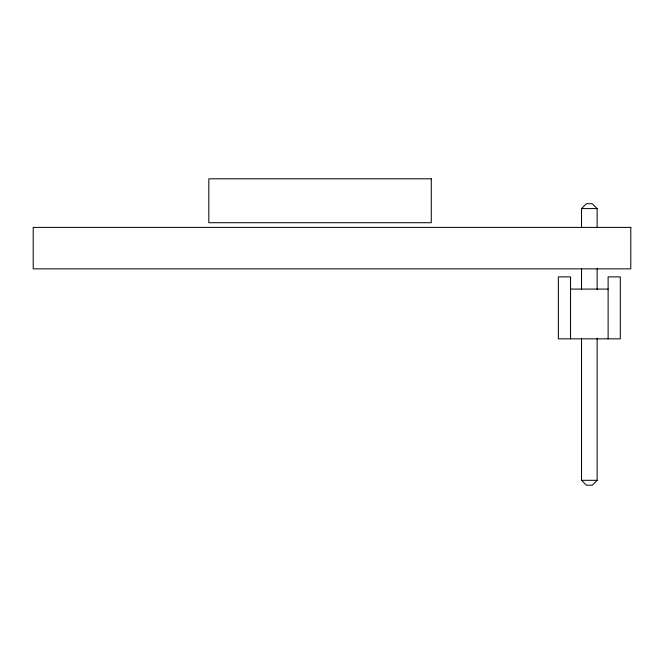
<?xml version="1.0" encoding="UTF-8"?>
<svg xmlns="http://www.w3.org/2000/svg" width="664" height="664" viewBox="0 0 664 664"><rect width="100%" height="100%" fill="white"/><g stroke="black" fill="none" stroke-linecap="round" stroke-linejoin="round"><path stroke-width="1" d="M581.531 227.254L581.531 208.587L586.403 203.715L592.263 203.715L597.135 208.587L597.135 227.254M597.135 338.233L597.135 480.313L592.263 485.193L586.403 485.193L581.531 480.313L581.531 338.233M581.531 208.587L597.135 208.587M570.55 289.081L608.116 289.081M581.531 480.313L597.135 480.313M608.116 338.839L608.116 276.888L620.309 276.888L620.309 338.839L558.358 338.839L558.358 276.888L570.55 276.888L570.55 338.839M597.135 268.746L597.135 289.487M581.531 268.746L581.531 289.487M431.276 178.807L208.82 178.807L208.82 222.714L431.276 222.714L431.276 178.807M630.8 227.395L33.2 227.395L33.2 268.862L630.8 268.854L630.8 227.395"/></g></svg>
